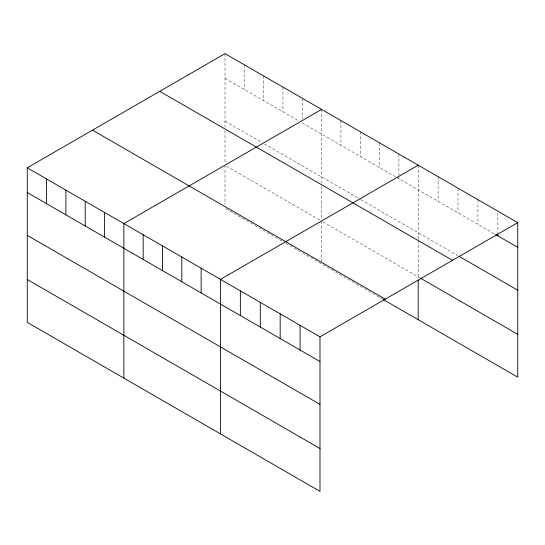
<?xml version="1.0" encoding="UTF-8"?>
<svg xmlns="http://www.w3.org/2000/svg" width="545" height="545" viewBox="0 0 545 545"><rect width="100%" height="100%" fill="white"/><g stroke="black" fill="none" stroke-linecap="round" stroke-linejoin="round"><path stroke-width="0.41" stroke-dasharray="2.73 2.04" d="M225.01 78.344L298.715 120.895M302.291 122.959L396.038 177.084M396.753 177.493L494.894 234.159M225.01 121.188L261.505 142.252M264.366 143.907L360.259 199.266M360.974 199.681L458.032 255.721M226.441 166.15L320.181 220.275M323.049 221.924L419.691 277.725M225.725 208.585L282.971 241.633M285.832 243.288L379.579 297.406M380.294 297.822L382.44 299.062M497.844 212.809L497.844 233.389M477.938 199.668L477.938 224.37M458.032 188.175L458.032 212.877M438.126 176.682L438.126 201.384M418.219 165.19L418.219 239.521M418.219 240.372L418.219 278.522M398.899 154.037L398.899 175.442M398.899 176.267L398.899 178.733M379.579 142.879L379.579 167.581M360.259 131.727L360.259 156.429M340.938 120.574L340.938 145.27M321.611 109.416L321.611 182.902M321.611 186.295L321.611 219.403M321.611 221.1L321.611 261.471M302.291 98.264L302.291 118.844M282.971 87.105L282.971 111.807M263.651 75.953L263.651 100.655M244.33 64.8L244.33 89.496M225.01 53.642L225.01 127.128M225.01 130.521L225.01 163.629M225.01 165.326L225.01 204.872"/><path stroke-width="0.82" d="M27.25 167.819L319.99 336.83L319.99 491.358L27.25 322.347L27.25 167.819L225.01 53.642L517.75 222.653L517.75 377.181L383.155 299.471M321.611 109.416L123.851 223.593L123.851 378.121M418.219 165.19L220.459 279.367L220.459 433.895M319.99 336.83L517.75 222.653M495.63 234.582L517.75 247.355M459.503 256.572L517.75 290.199M159.746 91.322L452.486 260.333M420.433 278.148L517.75 334.337M92.514 130.139L385.254 299.151M27.25 192.521L319.99 361.533M27.25 235.358L319.99 404.37M27.25 279.503L319.99 448.515M497.844 234.214L497.844 235.862M418.219 280.171L418.219 319.717M300.084 325.338L300.084 350.04M280.178 313.845L280.178 338.547M260.272 302.352L260.272 327.055M240.365 290.86L240.365 315.562M201.139 268.215L201.139 292.91M181.819 257.056L181.819 281.758M162.499 245.904L162.499 270.599M143.172 234.745L143.172 259.447M104.531 212.441L104.531 237.136M85.211 201.282L85.211 225.984M65.891 190.13L65.891 214.825M46.57 178.971L46.57 203.673"/></g></svg>
